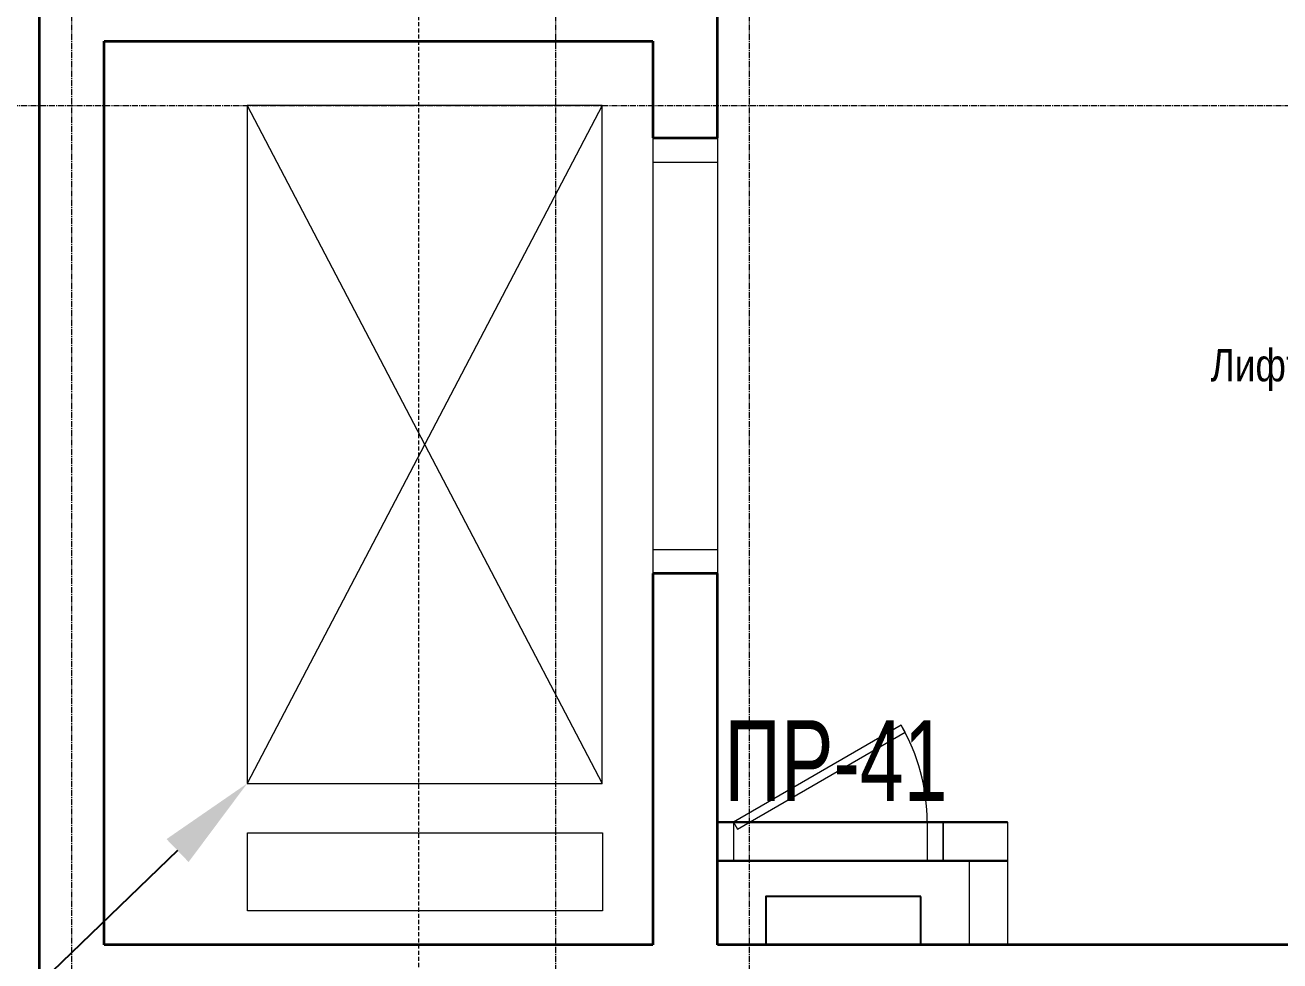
# Model space of a CAD drawing. Header units: millimetres. Extents: x -65509 to 912790, y 446 to 713294.
# Drawn here: x 483956 to 487844, y 510533 to 513433 of the extents above; entities that cross this region are included whole.
import ezdxf
from ezdxf import colors
from ezdxf.entities.mleader import LeaderData, LeaderLine
from ezdxf.enums import TextEntityAlignment as Align
from ezdxf.math import Vec2, Vec3

# ---------------------------------------------------------------- set-up
doc = ezdxf.new("R2010")
doc.units = ezdxf.units.MM
doc.linetypes.add('CENTER2', pattern=[28.575, 19.05, -3.175, 3.175, -3.175])
doc.linetypes.add('DASHED', pattern=[19.05, 12.7, -6.35])
doc.layers.get('Defpoints').update_dxf_attribs({"color": 250})
for name, color, linetype, lineweight in [('АИ_Текст', 250, 'Continuous', 13), ('АР_Area', 250, 'Continuous', 5), ('АР_Проем', 250, 'Continuous', 0), ('АР_Разрезы марка', 7, 'Continuous', 13), ('АР_Стены ЖБ', 250, 'Continuous', 35), ('АР_Стены кирпич', 250, 'Continuous', 20), ('Двери кабины', 250, 'Continuous', 0), ('РД_Воронки с кровли', 250, 'Continuous', 18), ('РД_Оси_100', 250, 'Continuous', 0), ('ТХ_Оборудование', 250, 'Continuous', 9)]:
    doc.layers.add(name, color=color, linetype=linetype, lineweight=lineweight)
doc.layers.add('ВТ_оборудование', color=250, linetype='Continuous')
doc.layers.add('РД_Перемычка инж проемов', color=250, linetype='Continuous')
doc.layers.add('РД_Проем', color=250, linetype='Continuous', lineweight=0, plot=False)
doc.layers.add('РД_проем_инж перемыч_подсчет', color=250, linetype='Continuous', lineweight=30, plot=False)
doc.styles.add('Arial0', font='arial.ttf')
doc.styles.add('style1', font='ARIALN.TTF')
doc.styles.add('ккк', font='isocpeur.ttf', dxfattribs={"width": 0.85, "oblique": 15})

# ---------------------------------------------------------------- blocks, each defined once
blk = doc.blocks.new('СОШ_2200_АР_ОСИ_М100_28.05.24')
at = {"layer": 'РД_Оси_100', "linetype": 'CENTER2'}
for p, q in [((94500, -6155), (94500, 139938.679)), ((96000, -6155), (96000, 139938.679))]:
    blk.add_line(p, q, dxfattribs=at)
for points in [[(96600, -6155), (96600, 139938.679)], [(94200, 6900), (119910, 6900)]]:
    blk.add_lwpolyline(points, dxfattribs=at)
blk = doc.blocks.new('MOK-МаркаПом_овал_ареал')
for p, q in [((-2.986, 3.764), (3.522, 3.764)), ((-2.75, -3), (2.75, -3))]:
    blk.add_line(p, q)
for centre, radius, start, end in [((-2.986, 0.215), 3.55, 90, 270), ((3.522, 0.215), 3.55, 270, 90), ((-7.411, 0), 7.161, 0, 0.001)]:
    blk.add_arc(centre, radius, start, end)
at = {"color": 0, "style": 'style1'}
blk.add_attdef('АР-ПОМЕЩЕНИЕ:НОМЕР', text='', height=3, dxfattribs=at).set_placement((0.261, 0), align=Align.MIDDLE)
blk = doc.blocks.new('MOK-МаркаПеремычки')
at = {"color": 0, "style": 'ккк', "oblique": 15, "width": 0.85}
blk.add_attdef('АР-ПРОЕМ:ПЕРЕМЫЧКА', text='', height=2.5, dxfattribs=at).set_placement((0, 0), align=Align.MIDDLE)

msp = doc.modelspace()

# ---------------------------------------------------------------- linework, layer by layer
at = {"lineweight": 0}
for p, q in [((485900.882, 513008.318), (486100.882, 513008.318)), ((485900.882, 511808.318), (486100.882, 511808.318))]:
    msp.add_line(p, q, dxfattribs=at)
at = {"layer": 'АР_Проем', "linetype": 'Continuous', "lineweight": 0}
for p, q in [((485900.882, 513083.318), (485900.882, 511733.318)), ((486100.882, 513083.318), (486100.882, 511733.318))]:
    msp.add_line(p, q, dxfattribs=at)
at = {"layer": 'АР_Разрезы марка', "linetype": 'DASHED', "lineweight": 0}
msp.add_lwpolyline([(487187.962, 644536.098), (487187.962, 606919.885), (485174.99, 606919.885), (485174.99, 504313.634)], dxfattribs=at)
at = {"layer": 'АР_Стены ЖБ', "linetype": 'Continuous', "lineweight": 35}
for p, q in [((484000.882, 506183.318), (484000.882, 514183.318)), ((486100.882, 513083.318), (486100.882, 513983.318)), ((484200.882, 510583.318), (484200.882, 513383.318)), ((484200.882, 513383.318), (485900.882, 513383.318)), ((485900.882, 513383.318), (485900.882, 513083.318)), ((485900.882, 513083.318), (486100.882, 513083.318)), ((486100.882, 511733.318), (485900.882, 511733.318)), ((485900.882, 511733.318), (485900.882, 510583.318)), ((486100.882, 510583.318), (486100.882, 511733.318)), ((485900.882, 510583.318), (484200.882, 510583.318)), ((492900.882, 510583.318), (486100.882, 510583.318))]:
    msp.add_line(p, q, dxfattribs=at)
at = {"layer": 'АР_Стены кирпич', "linetype": 'Continuous', "lineweight": 20}
for p, q in [((486100.882, 510963.318), (486099.187, 510963.318)), ((486099.187, 510963.318), (486099.187, 510843.318)), ((486100.882, 510843.318), (486100.882, 510963.318)), ((487000.882, 510963.318), (486800.882, 510963.318)), ((486800.882, 510963.318), (486800.882, 510843.318)), ((487000.882, 510583.318), (487000.882, 510963.318)), ((486099.187, 510843.318), (486100.882, 510843.318)), ((486800.882, 510843.318), (486880.882, 510843.318)), ((486880.882, 510843.318), (486880.882, 510583.318)), ((486880.882, 510583.318), (487000.882, 510583.318))]:
    msp.add_line(p, q, dxfattribs=at)
at = {"layer": 'АР_Стены кирпич', "linetype": 'Continuous', "lineweight": 0}
for p, q in [((486800.882, 510963.318), (486100.882, 510963.318)), ((486100.882, 510843.318), (486800.882, 510843.318))]:
    msp.add_line(p, q, dxfattribs=at)
at = {"layer": 'ВТ_оборудование'}
msp.add_lwpolyline([(486730.882, 510733.318), (486250.882, 510733.318), (486250.882, 510583.318), (486730.882, 510583.318)], close=True, dxfattribs=at)
at = {"layer": 'Двери кабины', "linetype": 'Continuous', "lineweight": 0}
for points in [[(486150.882, 510963.318), (486163.382, 510941.668), (486682.997, 511241.668), (486670.497, 511263.318)], [(486150.882, 510843.318), (486100.882, 510843.318), (486100.882, 510963.318), (486150.882, 510963.318)], [(486750.882, 510843.318), (486800.882, 510843.318), (486800.882, 510963.318), (486750.882, 510963.318)]]:
    msp.add_lwpolyline(points, close=True, dxfattribs=at)
msp.add_arc((486150.882, 510963.318), 600, 0, 30, dxfattribs=at)
at = {"layer": 'РД_Проем', "linetype": 'Continuous', "lineweight": 0}
for p, q in [((486100.882, 510963.318), (486800.882, 510963.318)), ((486100.882, 510843.318), (486800.882, 510843.318))]:
    msp.add_line(p, q, dxfattribs=at)
at = {"layer": 'РД_проем_инж перемыч_подсчет', "linetype": 'Continuous', "lineweight": 30}
for p, q in [((486998.882, 510963.318), (486098.882, 510963.318)), ((486998.882, 510843.318), (486098.882, 510843.318))]:
    msp.add_line(p, q, dxfattribs=at)
at = {"layer": 'ТХ_Оборудование'}
for p, q in [((484644.29, 513183.318), (485744.29, 511083.318)), ((485744.29, 513183.318), (484644.29, 511083.318))]:
    msp.add_line(p, q, dxfattribs=at)
for points in [[(485744.29, 513183.318), (484644.29, 513183.318), (484644.29, 511083.318), (485744.29, 511083.318)], [(485744.662, 510688.651), (484644.662, 510688.651), (484644.662, 510930.495), (485744.662, 510930.495)]]:
    msp.add_lwpolyline(points, close=True, dxfattribs=at)

# ---------------------------------------------------------------- block references
at = {"layer": 'АР_Area', "linetype": 'Continuous', "lineweight": 5}
ref = msp.add_blockref('MOK-МаркаПом_овал_ареал', (488894.601, 512849.247), dxfattribs=dict(at, xscale=100, yscale=100, zscale=100))
ref.add_attrib('АР-ПОМЕЩЕНИЕ:НОМЕР', '4.071', dxfattribs={"layer": '0', "color": 0, "height": 350, "style": 'style1'}).set_placement((488894.601, 512849.247), align=Align.MIDDLE)
ref.add_attrib('АР-ПОМЕЩЕНИЕ:НАИМЕНОВАНИЕ', 'Лифтовой холл с зоной безопасности для МГН', dxfattribs={"layer": 'Defpoints', "color": 2, "height": 100, "style": 'style1'}).set_placement((488885.186, 512367.854), align=Align.MIDDLE)
at = {"layer": 'РД_Оси_100'}
msp.add_blockref('СОШ_2200_АР_ОСИ_М100_28.05.24', (389600.882, 506283.318), dxfattribs=at)
at = {"layer": 'РД_Перемычка инж проемов', "linetype": 'Continuous', "lineweight": -3}
ref = msp.add_blockref('MOK-МаркаПеремычки', (486467.922, 511153.976, 200), dxfattribs=dict(at, xscale=100, yscale=100, zscale=100))
ref.add_attrib('АР-ПРОЕМ:ПЕРЕМЫЧКА', 'ПР-41', dxfattribs={"layer": '0', "color": 0, "height": 250, "style": 'Arial0', "width": 0.7}).set_placement((486467.922, 511153.976, 200), align=Align.MIDDLE)

# ---------------------------------------------------------------- leaders
at = {"layer": 'АИ_Текст', "lineweight": 5}
ml = msp.add_multileader_mtext('Standard', dxfattribs=at)
ml.set_content('Лифт №3\\Pкабина 2100х1100х2200h\\PQ=1000 кг', color=256, style='style1')
ml.set_leader_properties(color=256)
ml.build(insert=Vec2(0, 0))
ml.multileader.update_dxf_attribs({"has_dogleg": 0, "text_left_attachment_type": 6, "text_right_attachment_type": 6, "arrow_head_size": 300, "scale": 100})
ctx = ml.context
ctx.base_point, ctx.scale, ctx.char_height, ctx.arrow_head_size, ctx.landing_gap_size, ctx.plane_origin, ctx.plane_x_axis, ctx.plane_y_axis = Vec3(479230.668, 509806.659), 100, 300, 300, 50, Vec3(491086.252, 514468.768), Vec3(1, 0.00000001), Vec3(-0.00000001, 1)
ctx.left_attachment, ctx.right_attachment = 6, 6
notes = []
notes.append((ctx, [(0, (1, 1, 0), (484119.481, 509806.659), (-1, -0.00000001), 800, [(0, [(484644.29, 511083.318)], 0, [])])]))
ctx.mtext.insert, ctx.mtext.text_direction, ctx.mtext.rotation, ctx.mtext.flow_direction = Vec3(479280.668, 510166.659), Vec3(1, 0.00000001), 0.00000001, 5
at = {"layer": 'РД_Воронки с кровли', "lineweight": 70}
ml = msp.add_multileader_mtext('Standard', dxfattribs=at)
ml.set_content('ВК_Под потолком 4 этажа уйдет в с.у. соседний. ниже опускать не надо.', color=256, style='style1')
ml.set_leader_properties(color=256)
ml.build(insert=Vec2(0, 0))
ml.multileader.update_dxf_attribs({"has_dogleg": 0, "text_left_attachment_type": 6, "text_right_attachment_type": 6, "arrow_head_size": 500, "scale": 100})
ctx = ml.context
ctx.base_point, ctx.scale, ctx.char_height, ctx.arrow_head_size, ctx.landing_gap_size, ctx.plane_origin, ctx.plane_x_axis, ctx.plane_y_axis = Vec3(429148.836, 512235.06), 100, 300, 500, 50, Vec3(404115.306, 502377.96), Vec3(1, 0.00000001), Vec3(-0.00000001, 1)
ctx.left_attachment, ctx.right_attachment = 6, 6
notes.append((ctx, [(0, (1, 1, 0), (433647.763, 512235.06), (-1, -0.00000001), 8, [(1, [(442100.882, 518063.32)], 0, [])])]))
ctx.mtext.insert, ctx.mtext.text_direction, ctx.mtext.rotation, ctx.mtext.width, ctx.mtext.defined_height, ctx.mtext.flow_direction = Vec3(429200.882, 512623.259), Vec3(1, 0.00000001), 0.00000001, 4538.94863, 395.157, 5
for ctx, leaders in notes:
    for number, flags, end, landing, length, lines in leaders:
        leader = LeaderData()
        leader.index, (leader.has_last_leader_line, leader.has_dogleg_vector, leader.attachment_direction) = number, flags
        leader.last_leader_point, leader.dogleg_vector, leader.dogleg_length = Vec3(end), Vec3(landing), length
        for number, points, colour, breaks in lines:
            line = LeaderLine()
            line.index, line.vertices, line.color, line.breaks = number, Vec3.list(points), colors.encode_raw_color(colour), breaks
            leader.lines.append(line)
        ctx.leaders.append(leader)

doc.saveas('drawing.dxf')
